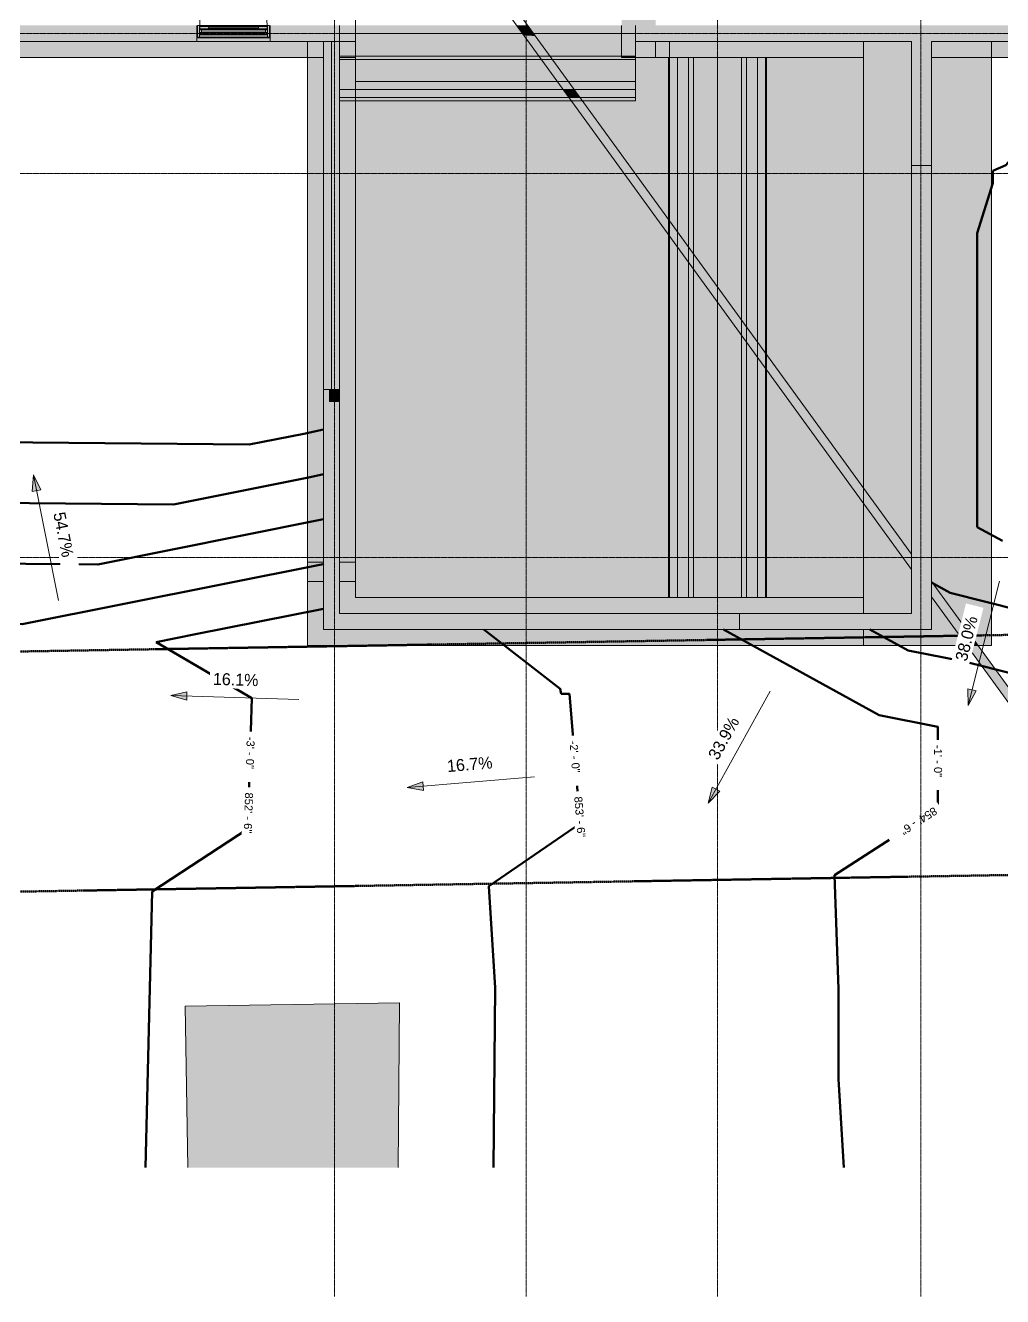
# Model space of a CAD drawing. Header units: inches. Extents: x -3305 to -1487, y 8065 to 9205.
# Drawn here: x -2779 to -2291, y 8065 to 8701 of the extents above; entities that cross this region are included whole.
import ezdxf

# ---------------------------------------------------------------- set-up
doc = ezdxf.new("R2010")
doc.units = ezdxf.units.IN
doc.header["$MEASUREMENT"] = 0
doc.linetypes.add('Double Dash 3_8_', pattern=[1, 0.375, -0.125, 0.125, -0.125, 0.125, -0.125])
doc.linetypes.add('Grid Line 1_2_', pattern=[0.875, 0.5, -0.125, 0.125, -0.125])
for name, color, linetype, lineweight in [('A-DOOR', 31, 'Continuous', 18), ('A-DOOR-3', 31, 'Continuous', 9), ('A-DOOR-FRAM', 31, 'Continuous', 9), ('A-DOOR-GLAZ', 31, 'Continuous', 9), ('A-FLOR', 192, 'Continuous', 18), ('A-FLOR-OTLN', 51, 'Continuous', 18), ('C-PROP-LINE', 91, 'Double Dash 3_8_', 158), ('C-TOPO-1', 254, 'Continuous', 9), ('C-TOPO-2', 253, 'Continuous', 9), ('C-TOPO-3', 8, 'Continuous', 9), ('C-TOPO-5', 9, 'Continuous', 9), ('C-TOPO-LABL', 7, 'Continuous', 9), ('C-TOPO-MAJR', 7, 'Continuous', 80), ('G-ANNO-DIMS', 111, 'Continuous', 9), ('L-SITE-1', 91, 'Continuous', 9), ('P-PIPE', 3, 'Continuous', 9), ('S-FNDN', 32, 'Continuous', 18), ('S-GRID-1', 1, 'Grid Line 1_2_', 9)]:
    doc.layers.add(name, color=color, linetype=linetype, lineweight=lineweight)
for name, color, linetype, lineweight, transparency in [('A-DOOR-FRAM-1', 31, 'Continuous', 18, 1), ('A-DOOR-GLAZ-1', 31, 'Continuous', 18, 1), ('A-FLOR-OTLN-1', 51, 'Continuous', 18, 0.4), ('L-SITE-2', 8, 'Continuous', 9, 0.2), ('S-FNDN-1', 32, 'Continuous', 18, 0.4)]:
    doc.layers.add(name, color=color, linetype=linetype, lineweight=lineweight, transparency=transparency)
doc.styles.add('Arial', font='arial.ttf', dxfattribs={"height": 4})
doc.styles.add('Century Gothic', font='ufonts.com_century-gothic.ttf', dxfattribs={"height": 6})

# ---------------------------------------------------------------- blocks, each defined once
blk = doc.blocks.new('Site 1 - Site 1-1396123-SITE PLAN - TOPOGRAPHY')
at = {"layer": 'L-SITE-2'}
h = blk.add_hatch(color=256, dxfattribs=at)
h.paths.add_polyline_path([(8129.53, 2681.43), (8129.53, 2593.1), (8211.94, 2592.47), (8210.24, 2699.61), (8129.53, 2698.33)], flags=0)
h.paths.add_polyline_path([(8999.84, 2604.22), (9004.33, 2419.33), (9107.5, 2423.61), (9107.5, 2606.83)], flags=0)
at = {"layer": 'L-SITE-1'}
for p, q in [((8210.24, 2699.61), (8129.53, 2698.33)), ((8129.53, 2698.33), (8210.24, 2699.61)), ((8211.94, 2592.47), (8210.24, 2699.61)), ((8210.24, 2699.61), (8211.94, 2592.47)), ((8129.53, 2593.1), (8211.94, 2592.47)), ((8211.94, 2592.47), (8129.53, 2593.1))]:
    blk.add_line(p, q, dxfattribs=at)
blk = doc.blocks.new('Door-Inswing-Andersen-400_Series-Single - 3_ 0-1_8_ x 6_ 7-1_2_-1793120-SITE PLAN - TOPOGRAPHY')
at = {"layer": 'A-DOOR-FRAM-1'}
for points in [[(18.06, 2.22), (-18.06, 2.22), (-18.06, 1.87), (-17.03, 1.87), (-17.03, 0.75), (-16.76, 0.56), (16.76, 0.56), (17.03, 0.75), (17.03, 1.87), (18.06, 1.87)], [(-18.06, 1.87), (-18.06, -4), (18.06, -4), (18.06, 1.87), (-4.08, 1.87)], [(-18.06, 1.87), (-18.06, -4), (18.06, -4), (18.06, 1.87), (-4.08, 1.87)], [(16.76, 0.56), (-16.76, 0.56), (-16.69, 0.51), (-16.69, -0.49), (-16, -0.64), (-16, -1.78), (-16.45, -1.78), (-16.45, -1.81), (16.45, -1.81), (16.45, -1.78), (16, -1.78), (16, -0.64), (16.69, -0.49), (16.69, 0.51)], [(-16.45, -2.22), (-17.03, -2.22), (-17.03, -4), (17.03, -4), (17.03, -2.22), (-12.44, -2.22)], [(-16.87, -2.25), (-16.87, -3.53), (16.87, -3.53), (16.87, -2.25), (-4.08, -2.25)], [(-16.58, -1.81), (-16.58, -2.22), (16.58, -2.22), (16.58, -1.81), (-4.08, -1.81)], [(16.58, -2.22), (-16.58, -2.22), (-16.58, -2.25), (16.58, -2.25)], [(12.44, -1.81), (-16.45, -1.81), (-16.45, -2.22), (16.45, -2.22), (16.45, -1.81)], [(-12.44, -1.81), (-12.44, -2.22), (12.44, -2.22), (12.44, -1.81), (-4.08, -1.81)], [(12.44, -2.22), (-12.44, -2.22), (-12.44, -3.53), (12.44, -3.53), (12.44, -2.25)]]:
    blk.add_hatch(color=256, dxfattribs=at).paths.add_polyline_path(points, flags=0)
at = {"layer": 'A-DOOR-GLAZ-1'}
blk.add_hatch(color=256, dxfattribs=at).paths.add_polyline_path([(12.44, -2.22), (-12.44, -2.22), (-12.44, -2.81), (12.44, -2.81), (12.44, -2.25)], flags=0)
at = {"layer": 'A-DOOR-3'}
blk.add_line((16.87, -3.53), (16.87, -37.28), dxfattribs=at)
blk.add_arc((16.87, -3.53), 33.75, 180, 270, dxfattribs=at)
at = {"layer": 'A-DOOR-FRAM'}
for p, q in [((-18.06, 2.22), (-18.06, 1.87)), ((-18.06, 1.87), (-18.06, 2.22)), ((-18.06, 2.22), (18.06, 2.22)), ((-18.06, 2.22), (18.06, 2.22)), ((-18.06, 1.87), (18.06, 1.87)), ((-18.06, 1.87), (-18.06, -4)), ((-18.06, -4), (-18.06, 1.87)), ((-17.03, 1.87), (-18.06, 1.87)), ((-18.06, -4), (-18.06, 1.87)), ((-18.06, 1.87), (-17.03, 1.87)), ((-18.06, 1.87), (18.06, 1.87)), ((-18.06, 1.87), (-18.06, -4)), ((-17.03, 1.87), (-18.06, 1.87)), ((-18.06, 1.87), (-17.03, 1.87)), ((17.03, 1.87), (-17.03, 1.87)), ((-17.03, -4), (-17.03, 1.87)), ((-17.03, 1.87), (-17.03, 0.75)), ((-17.03, 1.87), (-17.03, 0.75)), ((17.03, 1.87), (-17.03, 1.87)), ((-17.03, 0.75), (-17.03, 1.87)), ((-17.03, 0.75), (-17.03, 1.87)), ((-17.03, 1.87), (-17.03, 0.75)), ((-17.03, 0.75), (-17.03, -2.22)), ((-17.03, 0.75), (-16.69, 0.51)), ((-16.69, 0.51), (-17.03, 0.75)), ((-17.03, 0.75), (17.03, 0.75)), ((-16.69, 0.51), (-17.03, 0.75)), ((-17.03, 0.75), (-16.76, 0.56)), ((-16.76, 0.56), (16.76, 0.56)), ((-16.76, 0.56), (16.76, 0.56)), ((-16.76, 0.56), (-16.69, 0.51)), ((-16.69, 0.51), (-16.69, -0.49)), ((-16.69, -0.49), (-16.69, 0.51)), ((-16.69, 0.51), (16.69, 0.51)), ((-16.69, -0.49), (-16.69, 0.51)), ((-16.69, 0.51), (-16.69, -0.49)), ((16.69, 0.51), (17.03, 0.75)), ((16.69, 0.51), (17.03, 0.75)), ((17.03, 0.75), (16.69, 0.51)), ((16.69, 0.51), (16.76, 0.56)), ((16.69, -0.49), (16.69, 0.51)), ((16.69, -0.49), (16.69, 0.51)), ((16.69, 0.51), (16.69, -0.49)), ((16.69, -0.49), (16.69, 0.51)), ((16.76, 0.56), (17.03, 0.75)), ((17.03, 1.87), (18.06, 1.87)), ((17.03, 0.75), (17.03, 1.87)), ((17.03, -4), (17.03, 1.87)), ((17.03, 0.75), (17.03, 1.87)), ((17.03, 1.87), (18.06, 1.87)), ((17.03, 0.75), (17.03, 1.87)), ((18.06, 1.87), (17.03, 1.87)), ((17.03, 1.87), (17.03, 0.75)), ((17.03, 0.75), (17.03, 1.87)), ((17.03, 1.87), (18.06, 1.87)), ((17.03, -2.22), (17.03, 0.75)), ((18.06, 2.22), (18.06, 1.87)), ((18.06, 1.87), (18.06, 2.22)), ((18.06, 1.87), (18.06, -4)), ((18.06, 1.87), (18.06, -4)), ((18.06, 1.87), (18.06, -4)), ((18.06, 1.87), (18.06, -4)), ((18.06, -4), (-18.06, -4)), ((-18.06, -4), (-17.03, -4)), ((-17.03, -4), (-18.06, -4)), ((18.06, -4), (-18.06, -4)), ((17.03, -2.22), (-17.03, -2.22)), ((-17.03, -2.22), (-17.03, -4)), ((-16.58, -2.22), (-17.03, -2.22)), ((-17.03, -2.22), (-17.03, -4)), ((17.03, -2.22), (-17.03, -2.22)), ((-17.03, -4), (-17.03, -2.22)), ((-16.58, -2.22), (-17.03, -2.22)), ((-17.03, -2.22), (-17.03, -4)), ((-17.03, -4), (-17.03, -2.22)), ((-17.03, -2.22), (-16.58, -2.22)), ((-17.03, -4), (17.03, -4)), ((-17.03, -4), (17.03, -4)), ((-17.03, -4), (17.03, -4)), ((-17.03, -4), (17.03, -4)), ((-16.87, -3.53), (-16.87, -2.25)), ((-16.87, -2.25), (-16.58, -2.25)), ((16.87, -2.25), (-16.87, -2.25)), ((-16.87, -2.25), (-16.87, -3.53)), ((-16.87, -3.53), (-12.44, -3.53)), ((16.87, -3.53), (-16.87, -3.53)), ((-16.69, -0.49), (-16, -0.64)), ((-16, -0.64), (-16.69, -0.49)), ((-16.69, -0.49), (16.69, -0.49)), ((-16, -0.64), (-16.69, -0.49)), ((-16.69, -0.49), (-16, -0.64)), ((-12.44, -1.81), (-16.58, -1.81)), ((-16.58, -1.81), (16.58, -1.81)), ((-16.58, -1.81), (-16.58, -2.22)), ((-16.58, -1.81), (-16.58, -2.22)), ((16.58, -2.22), (-16.58, -2.22)), ((-16.58, -2.22), (-12.44, -2.22)), ((-12.44, -2.22), (-16.58, -2.22)), ((-16.58, -2.22), (16.58, -2.22)), ((-16.58, -2.22), (-16.58, -2.25)), ((-16.58, -2.22), (-16.58, -2.25)), ((-16.45, -2.22), (-16.58, -2.22)), ((-16.45, -2.22), (-16.58, -2.22)), ((-16.58, -2.22), (-16.45, -2.22)), ((-16.58, -2.25), (-12.44, -2.25)), ((-16.58, -2.25), (16.58, -2.25)), ((-12.44, -2.25), (-16.58, -2.25)), ((-16, -1.78), (-16.45, -1.78)), ((-16.45, -1.78), (-16.45, -1.81)), ((16.45, -1.78), (-16.45, -1.78)), ((-16.45, -1.81), (-16.45, -1.78)), ((-16.45, -1.81), (-16.45, -1.78)), ((-16.45, -1.78), (-16, -1.78)), ((-16, -1.78), (-16.45, -1.78)), ((-16.45, -1.78), (-16.45, -1.81)), ((-16.45, -1.81), (-16.45, -2.22)), ((-16.45, -2.22), (-16.45, -1.81)), ((-12.44, -1.81), (-16.45, -1.81)), ((-16.45, -1.81), (-12.44, -1.81)), ((-16.45, -1.81), (-16.45, -2.22)), ((-16.45, -2.22), (-16.45, -1.81)), ((-16.45, -2.22), (16.45, -2.22)), ((-16.45, -2.22), (-12.44, -2.22)), ((-16.45, -2.22), (-12.44, -2.22)), ((-16, -0.64), (-16, -1.78)), ((-16, -1.78), (-16, -0.64)), ((-16, -0.64), (16, -0.64)), ((-16, -1.78), (-16, -0.64)), ((-16, -0.64), (-16, -1.78)), ((-16, -1.78), (16, -1.78)), ((12.44, -1.81), (-12.44, -1.81)), ((12.44, -1.81), (-12.44, -1.81)), ((-12.44, -1.81), (12.44, -1.81)), ((-12.44, -1.81), (-12.44, -2.22)), ((-12.44, -2.22), (-12.44, -1.81)), ((12.44, -1.81), (-12.44, -1.81)), ((-12.44, -1.81), (12.44, -1.81)), ((-12.44, -2.22), (12.44, -2.22)), ((-12.44, -2.22), (12.44, -2.22)), ((-12.44, -2.22), (12.44, -2.22)), ((12.44, -2.22), (-12.44, -2.22)), ((12.44, -2.22), (-12.44, -2.22)), ((-12.44, -2.22), (12.44, -2.22)), ((-12.44, -2.22), (-12.44, -2.81)), ((-12.44, -3.53), (-12.44, -2.22)), ((-12.44, -2.22), (12.44, -2.22)), ((-12.44, -2.22), (12.44, -2.22)), ((-12.44, -2.25), (12.44, -2.25)), ((12.44, -2.25), (-12.44, -2.25)), ((-12.44, -2.81), (-12.44, -3.53)), ((-12.44, -3.53), (12.44, -3.53)), ((-12.44, -3.53), (12.44, -3.53)), ((-12.44, -3.53), (12.44, -3.53)), ((16.58, -1.81), (12.44, -1.81)), ((12.44, -2.22), (12.44, -1.81)), ((12.44, -1.81), (12.44, -2.22)), ((16.45, -1.81), (12.44, -1.81)), ((12.44, -1.81), (16.45, -1.81)), ((12.44, -2.22), (16.58, -2.22)), ((16.58, -2.22), (12.44, -2.22)), ((12.44, -2.81), (12.44, -2.22)), ((12.44, -2.22), (12.44, -3.53)), ((12.44, -2.22), (16.45, -2.22)), ((12.44, -2.22), (16.45, -2.22)), ((12.44, -2.25), (16.58, -2.25)), ((16.58, -2.25), (12.44, -2.25)), ((12.44, -3.53), (12.44, -2.81)), ((12.44, -3.53), (16.87, -3.53)), ((16, -0.64), (16.69, -0.49)), ((16, -0.64), (16.69, -0.49)), ((16.69, -0.49), (16, -0.64)), ((16, -0.64), (16.69, -0.49)), ((16, -1.78), (16, -0.64)), ((16, -1.78), (16, -0.64)), ((16, -0.64), (16, -1.78)), ((16, -1.78), (16, -0.64)), ((16.45, -1.78), (16, -1.78)), ((16, -1.78), (16.45, -1.78)), ((16.45, -1.78), (16, -1.78)), ((16.45, -1.81), (16.45, -1.78)), ((16.45, -1.81), (16.45, -1.78)), ((16.45, -1.78), (16.45, -1.81)), ((16.45, -1.81), (16.45, -1.78)), ((16.45, -2.22), (16.45, -1.81)), ((16.45, -2.22), (16.45, -1.81)), ((16.45, -2.22), (16.45, -1.81)), ((16.45, -1.81), (16.45, -2.22)), ((16.58, -2.22), (16.45, -2.22)), ((16.58, -2.22), (16.45, -2.22)), ((16.45, -2.22), (16.58, -2.22)), ((16.58, -1.81), (16.58, -2.22)), ((16.58, -2.22), (16.58, -1.81)), ((16.58, -2.22), (16.58, -2.25)), ((16.58, -2.25), (16.58, -2.22)), ((17.03, -2.22), (16.58, -2.22)), ((17.03, -2.22), (16.58, -2.22)), ((16.58, -2.22), (17.03, -2.22)), ((16.58, -2.25), (16.87, -2.25)), ((16.87, -2.25), (16.87, -3.53)), ((16.87, -3.53), (16.87, -2.25)), ((17.03, -4), (17.03, -2.22)), ((17.03, -4), (17.03, -2.22)), ((17.03, -4), (17.03, -2.22)), ((17.03, -4), (17.03, -2.22)), ((17.03, -2.22), (17.03, -4)), ((18.06, -4), (17.03, -4)), ((18.06, -4), (17.03, -4))]:
    blk.add_line(p, q, dxfattribs=at)
at = {"layer": 'A-DOOR-GLAZ'}
for p, q in [((-12.44, -2.22), (12.44, -2.22)), ((12.44, -2.22), (-12.44, -2.22)), ((-12.44, -2.22), (-12.44, -2.81)), ((-12.44, -2.81), (-12.44, -2.22)), ((-12.44, -2.81), (12.44, -2.81)), ((12.44, -2.81), (-12.44, -2.81)), ((12.44, -2.81), (12.44, -2.22)), ((12.44, -2.81), (12.44, -2.22))]:
    blk.add_line(p, q, dxfattribs=at)
blk = doc.blocks.new('Family - ___-1399760-SITE PLAN - TOPOGRAPHY')
at = {"layer": 'C-PROP-LINE'}
blk.add_line((8379.89, 3240.51), (8400.25, 2026.33), dxfattribs=at)
blk = doc.blocks.new('Family - ___-1426622-SITE PLAN - TOPOGRAPHY')
at = {"layer": 'C-PROP-LINE'}
blk.add_line((8284.16, 1792.1), (8265.05, 2929.42), dxfattribs=at)

msp = doc.modelspace()

# ---------------------------------------------------------------- hatches: boundary and pattern name
at = {"layer": 'A-FLOR-OTLN-1'}
for points in [[(-2622.34, 8664.57), (-2474.34, 8664.57), (-2474.34, 8700.57), (-2622.34, 8700.57), (-2622.34, 8679.64)], [(-2457.34, 8414.57), (-2433.34, 8414.57), (-2433.34, 8684.57), (-2457.34, 8684.57), (-2457.34, 8496.27)], [(-2412.6, 8414.57), (-2409.34, 8414.57), (-2409.34, 8684.57), (-2433.34, 8684.57), (-2433.34, 8414.57)]]:
    msp.add_hatch(color=256, dxfattribs=at).paths.add_polyline_path(points, flags=0)
at = {"layer": 'G-ANNO-DIMS'}
for points in [[(-2775.51, 8475.84), (-2776.04, 8467.57), (-2771.84, 8468.41)], [(-2706.77, 8365.56), (-2698.83, 8363.18), (-2698.7, 8367.46)], [(-2308.05, 8360.64), (-2304.01, 8367.87), (-2308.17, 8368.92)], [(-2588.6, 8319.56), (-2580.45, 8318.09), (-2580.81, 8322.37)], [(-2437.97, 8311.7), (-2432.23, 8317.68), (-2435.99, 8319.74)]]:
    msp.add_hatch(color=256, dxfattribs=at).paths.add_polyline_path(points, flags=0)
at = {"layer": 'P-PIPE'}
for points in [[(-2530.11, 8696.57), (-2528.15, 8696.57), (-2531.05, 8700.57), (-2533.83, 8700.57), (-2530.93, 8696.57), (-2530.21, 8696.57)], [(-2526.18, 8696.57), (-2525.37, 8696.57), (-2528.29, 8700.57), (-2531.05, 8700.57), (-2528.15, 8696.57), (-2526.31, 8696.57)], [(-2527.32, 8695.43), (-2528.15, 8696.57), (-2530.93, 8696.57), (-2530.22, 8695.59), (-2527.5, 8695.44)], [(-2524.43, 8695.28), (-2525.39, 8696.57), (-2528.15, 8696.57), (-2527.32, 8695.43), (-2524.45, 8695.28)], [(-2506.88, 8664.57), (-2504.91, 8664.57), (-2507.81, 8668.57), (-2510.59, 8668.57), (-2507.69, 8664.57), (-2507.01, 8664.57)], [(-2502.94, 8664.57), (-2502.13, 8664.57), (-2505.06, 8668.57), (-2507.81, 8668.57), (-2504.91, 8664.57), (-2503.12, 8664.57)], [(-2336.34, 8432.43), (-2336.34, 8436.26), (-2360.34, 8469.31), (-2360.34, 8465.48), (-2338.3, 8435.14)], [(-2336.34, 8428.6), (-2336.34, 8432.43), (-2360.34, 8465.48), (-2360.34, 8461.65), (-2341.09, 8435.14)], [(-2305.71, 8394.08), (-2326.34, 8422.49), (-2326.34, 8418.66), (-2309.53, 8395.52), (-2305.82, 8394.13)], [(-2309.53, 8395.52), (-2326.34, 8418.66), (-2326.34, 8414.83), (-2313.33, 8396.94), (-2310.39, 8395.84)], [(-2308.71, 8390.57), (-2305.94, 8390.57), (-2309.53, 8395.52), (-2313.35, 8396.95), (-2308.72, 8390.57)], [(-2303.24, 8390.57), (-2303.16, 8390.57), (-2305.71, 8394.08), (-2309.53, 8395.52), (-2305.94, 8390.57), (-2303.25, 8390.57)], [(-2268.08, 8334.61), (-2267.82, 8334.76), (-2266.7, 8335.55), (-2266.26, 8335.93), (-2305.94, 8390.57), (-2308.72, 8390.57), (-2268.1, 8334.64)], [(-2266.26, 8335.93), (-2265.76, 8336.23), (-2264.49, 8337.2), (-2264.44, 8337.25), (-2303.16, 8390.57), (-2305.94, 8390.57), (-2266.26, 8335.93)]]:
    msp.add_hatch(color=256, dxfattribs=at).paths.add_polyline_path(points, flags=0)
h = msp.add_hatch(color=256, dxfattribs=at)
h.paths.add_polyline_path([(-2360.34, 8461.65), (-2360.34, 8465.48), (-2404.85, 8526.78), (-2404.85, 8522.95), (-2370.38, 8475.48)], flags=0)
h.paths.add_polyline_path([(-2408.85, 8528.46), (-2408.85, 8532.29), (-2409.34, 8532.96), (-2409.34, 8529.13)], flags=0)
h.paths.add_polyline_path([(-2413.34, 8534.64), (-2413.34, 8538.47), (-2453.34, 8593.55), (-2453.34, 8589.72), (-2421.34, 8545.65)], flags=0)
h.paths.add_polyline_path([(-2457.34, 8595.23), (-2457.34, 8599.06), (-2457.82, 8599.73), (-2457.82, 8595.9)], flags=0)
h.paths.add_polyline_path([(-2461.82, 8601.41), (-2461.82, 8605.24), (-2503.71, 8662.91), (-2506.49, 8662.91), (-2470.89, 8613.89)], flags=0)
h.paths.add_polyline_path([(-2513.2, 8672.57), (-2510.72, 8672.57), (-2527.32, 8695.43), (-2530.22, 8695.59), (-2513.5, 8672.57), (-2513.4, 8672.57)], flags=0)
h = msp.add_hatch(color=256, dxfattribs=at)
h.paths.add_polyline_path([(-2360.34, 8465.48), (-2360.34, 8469.31), (-2404.85, 8530.61), (-2404.85, 8526.78), (-2371.2, 8480.44)], flags=0)
h.paths.add_polyline_path([(-2408.85, 8532.29), (-2408.85, 8536.12), (-2409.34, 8536.79), (-2409.34, 8532.96)], flags=0)
h.paths.add_polyline_path([(-2413.34, 8538.47), (-2413.34, 8542.3), (-2453.34, 8597.38), (-2453.34, 8593.55), (-2421.34, 8549.48)], flags=0)
h.paths.add_polyline_path([(-2457.34, 8599.06), (-2457.34, 8602.89), (-2457.82, 8603.56), (-2457.82, 8599.73)], flags=0)
h.paths.add_polyline_path([(-2461.82, 8605.24), (-2461.82, 8609.06), (-2500.95, 8662.91), (-2503.71, 8662.91), (-2471.18, 8618.12)], flags=0)
h.paths.add_polyline_path([(-2507.96, 8672.57), (-2507.94, 8672.57), (-2524.45, 8695.28), (-2527.32, 8695.43), (-2510.72, 8672.57), (-2508.03, 8672.57)], flags=0)
h = msp.add_hatch(color=256, dxfattribs=at)
h.paths.add_polyline_path([(-2404.85, 8522.95), (-2404.85, 8526.78), (-2408.85, 8532.29), (-2408.85, 8528.46)], flags=0)
h.paths.add_polyline_path([(-2457.82, 8595.9), (-2457.82, 8599.73), (-2461.82, 8605.24), (-2461.82, 8601.41)], flags=0)
h.paths.add_polyline_path([(-2506.11, 8662.91), (-2503.71, 8662.91), (-2504.91, 8664.57), (-2507.69, 8664.57), (-2506.49, 8662.91), (-2506.2, 8662.91)], flags=0)
h.paths.add_polyline_path([(-2509.91, 8668.57), (-2507.81, 8668.57), (-2510.72, 8672.57), (-2513.5, 8672.57), (-2510.59, 8668.57), (-2510.22, 8668.57)], flags=0)
h = msp.add_hatch(color=256, dxfattribs=at)
h.paths.add_polyline_path([(-2404.85, 8526.78), (-2404.85, 8530.61), (-2408.85, 8536.12), (-2408.85, 8532.29)], flags=0)
h.paths.add_polyline_path([(-2457.82, 8599.73), (-2457.82, 8603.56), (-2461.82, 8609.06), (-2461.82, 8605.24)], flags=0)
h.paths.add_polyline_path([(-2503.2, 8662.91), (-2500.93, 8662.91), (-2502.16, 8664.57), (-2504.91, 8664.57), (-2503.71, 8662.91)], flags=0)
h.paths.add_polyline_path([(-2507.81, 8668.57), (-2505.03, 8668.57), (-2507.96, 8672.57), (-2510.72, 8672.57)], flags=0)
h = msp.add_hatch(color=256, dxfattribs=at)
h.paths.add_polyline_path([(-2409.34, 8532.96), (-2409.34, 8536.79), (-2413.34, 8542.3), (-2413.34, 8538.47), (-2412.6, 8537.46)], flags=0)
h.paths.add_polyline_path([(-2453.34, 8593.55), (-2453.34, 8597.38), (-2457.34, 8602.89), (-2457.34, 8599.06)], flags=0)
h = msp.add_hatch(color=256, dxfattribs=at)
h.paths.add_polyline_path([(-2409.34, 8529.13), (-2409.34, 8532.96), (-2413.34, 8538.47), (-2413.34, 8534.64), (-2412.6, 8533.63)], flags=0)
h.paths.add_polyline_path([(-2453.34, 8589.72), (-2453.34, 8593.55), (-2457.34, 8599.06), (-2457.34, 8595.23)], flags=0)
at = {"layer": 'S-FNDN'}
for points in [[(-2464.34, 8692.57), (-2464.34, 8868.57), (-2469.34, 8868.57), (-2469.34, 8866.57), (-2474.34, 8866.57), (-2474.34, 8692.57), (-2464.35, 8692.57)], [(-2657.09, 8692.57), (-2657.09, 8700.57), (-2693.71, 8700.57), (-2693.71, 8692.57), (-2657.34, 8692.57)], [(-2326.34, 8692.57), (-2325.59, 8692.57), (-2325.59, 8700.57), (-2464.34, 8700.57), (-2464.34, 8692.57), (-2336.34, 8692.57)], [(-2210.34, 8692.57), (-2210.34, 8700.57), (-2325.59, 8700.57), (-2325.59, 8692.57), (-2309.12, 8692.57)], [(-2630.34, 8518.57), (-2626.34, 8518.57), (-2626.34, 8692.57), (-2630.34, 8692.57), (-2630.34, 8549.66)], [(-2622.34, 8518.57), (-2622.34, 8692.57), (-2626.34, 8692.57), (-2626.34, 8518.57)], [(-2326.34, 8630.57), (-2326.34, 8692.57), (-2336.34, 8692.57), (-2336.34, 8630.57)], [(-2336.34, 8406.57), (-2326.34, 8406.57), (-2326.34, 8630.57), (-2336.34, 8630.57), (-2336.34, 8435.14)], [(-2630.34, 8422.57), (-2622.34, 8422.57), (-2622.34, 8512.57), (-2627.34, 8512.57), (-2627.34, 8518.57), (-2630.34, 8518.57), (-2630.34, 8496.27)], [(-2622.34, 8512.57), (-2622.34, 8518.57), (-2627.34, 8518.57), (-2627.34, 8512.57)], [(-2622.34, 8406.57), (-2622.34, 8422.57), (-2630.34, 8422.57), (-2630.34, 8406.57)], [(-2619.58, 8398.57), (-2422.34, 8398.57), (-2422.34, 8406.57), (-2630.34, 8406.57), (-2630.34, 8398.57)], [(-2422.34, 8398.57), (-2326.34, 8398.57), (-2326.34, 8406.57), (-2422.34, 8406.57)]]:
    msp.add_hatch(color=256, dxfattribs=at).paths.add_polyline_path(points, flags=0)
h = msp.add_hatch(color=256, dxfattribs=at)
h.paths.add_polyline_path([(-2693.71, 8692.57), (-2693.71, 8700.57), (-3066.34, 8700.57), (-3066.34, 8696.57), (-2810.34, 8696.57), (-2810.34, 8692.57), (-2723.07, 8692.57)], flags=0)
h.paths.add_polyline_path([(-2657.09, 8692.57), (-2622.34, 8692.57), (-2622.34, 8700.57), (-2657.09, 8700.57)], flags=0)
at = {"layer": 'S-FNDN-1'}
for points in [[(-2469.34, 8684.57), (-2457.34, 8684.57), (-2457.34, 8692.57), (-2474.34, 8692.57), (-2474.34, 8854.57), (-2481.34, 8854.57), (-2481.34, 8685.19), (-2474.34, 8685.19), (-2474.34, 8684.57)], [(-2940.34, 8684.57), (-2638.34, 8684.57), (-2638.34, 8692.57), (-2940.34, 8692.57)], [(-2638.34, 8684.57), (-2630.34, 8684.57), (-2630.34, 8692.57), (-2638.34, 8692.57)], [(-2630.34, 8518.57), (-2630.34, 8692.57), (-2638.34, 8692.57), (-2638.34, 8518.57)], [(-2622.34, 8406.57), (-2433.34, 8406.57), (-2433.34, 8414.57), (-2457.34, 8414.57), (-2457.34, 8684.57), (-2433.34, 8684.57), (-2433.34, 8692.57), (-2474.34, 8692.57), (-2474.34, 8664.57), (-2622.34, 8664.57), (-2622.34, 8422.57)], [(-2360.34, 8684.57), (-2360.34, 8692.57), (-2464.34, 8692.57), (-2464.34, 8684.57), (-2409.34, 8684.57)], [(-2336.34, 8406.57), (-2336.34, 8692.57), (-2433.34, 8692.57), (-2433.34, 8684.57), (-2409.34, 8684.57), (-2409.34, 8414.57), (-2433.34, 8414.57), (-2433.34, 8406.57), (-2412.6, 8406.57)], [(-2309.12, 8390.57), (-2296.34, 8390.57), (-2296.34, 8684.57), (-2325.01, 8684.57), (-2323.98, 8692.57), (-2326.34, 8692.57), (-2326.34, 8398.57), (-2360.34, 8398.57), (-2360.34, 8390.57), (-2318.58, 8390.57)], [(-2326.34, 8684.57), (-2210.34, 8684.57), (-2210.34, 8692.57), (-2326.34, 8692.57)], [(-2474.34, 8684.57), (-2474.34, 8685.19), (-2481.34, 8685.19), (-2481.34, 8684.57), (-2475.13, 8684.57)], [(-2457.34, 8414.57), (-2453.34, 8414.57), (-2453.34, 8684.57), (-2457.34, 8684.57), (-2457.34, 8496.27)], [(-2413.34, 8414.57), (-2409.34, 8414.57), (-2409.34, 8684.57), (-2413.34, 8684.57), (-2413.34, 8415.01)], [(-2614.34, 8664.57), (-2614.34, 8668.57), (-2622.34, 8668.57), (-2622.34, 8664.57), (-2619.58, 8664.57)], [(-2622.34, 8664.57), (-2474.34, 8664.57), (-2474.34, 8668.57), (-2622.34, 8668.57)], [(-2614.34, 8518.57), (-2614.34, 8662.91), (-2622.34, 8662.91), (-2622.34, 8518.57), (-2619.58, 8518.57)], [(-2630.34, 8432.16), (-2630.34, 8518.57), (-2638.34, 8518.57), (-2638.34, 8432.16), (-2630.71, 8432.16)], [(-2638.34, 8414.57), (-2630.34, 8414.57), (-2630.34, 8432.16), (-2638.34, 8432.16), (-2638.34, 8422.57)], [(-2617.75, 8414.57), (-2614.34, 8414.57), (-2614.34, 8432.16), (-2622.34, 8432.16), (-2622.34, 8414.57), (-2619.58, 8414.57)], [(-2638.34, 8390.57), (-2422.34, 8390.57), (-2422.34, 8398.57), (-2630.34, 8398.57), (-2630.34, 8414.57), (-2638.34, 8414.57), (-2638.34, 8397.5)], [(-2429.67, 8406.57), (-2422.34, 8406.57), (-2422.34, 8414.57), (-2622.34, 8414.57), (-2622.34, 8406.57), (-2433.34, 8406.57)], [(-2422.34, 8406.57), (-2360.34, 8406.57), (-2360.34, 8414.57), (-2422.34, 8414.57), (-2422.34, 8410.24)], [(-2360.34, 8390.57), (-2360.34, 8398.57), (-2422.34, 8398.57), (-2422.34, 8390.57), (-2412.6, 8390.57)]]:
    msp.add_hatch(color=256, dxfattribs=at).paths.add_polyline_path(points, flags=0)
h = msp.add_hatch(color=256, dxfattribs=at)
h.paths.add_polyline_path([(-3058.34, 8684.57), (-2983.72, 8684.57), (-2954.8, 8692.57), (-3058.34, 8692.57), (-3058.34, 8686.84)], flags=0)
h.paths.add_polyline_path([(-2614.34, 8685.19), (-2614.34, 8700.14), (-2622.34, 8700.57), (-2622.34, 8685.19), (-2619.58, 8685.19)], flags=0)
h = msp.add_hatch(color=256, dxfattribs=at)
h.paths.add_polyline_path([(-2614.34, 8684.57), (-2614.34, 8685.19), (-2622.34, 8685.19), (-2622.34, 8684.57), (-2619.58, 8684.57)], flags=0)
h.paths.add_polyline_path([(-2614.34, 8700.14), (-2614.34, 8700.57), (-2622.34, 8700.57), (-2619.58, 8700.42)], flags=0)
h = msp.add_hatch(color=256, dxfattribs=at)
h.paths.add_polyline_path([(-2619.58, 8662.91), (-2614.34, 8662.91), (-2614.34, 8664.57), (-2622.34, 8664.57), (-2622.34, 8662.91)], flags=0)
h.paths.add_polyline_path([(-2622.34, 8668.57), (-2614.34, 8668.57), (-2614.34, 8692.57), (-2622.34, 8692.57), (-2622.34, 8679.64)], flags=0)
h = msp.add_hatch(color=256, dxfattribs=at)
h.paths.add_polyline_path([(-2339, 8406.57), (-2336.34, 8406.57), (-2336.34, 8692.57), (-2360.34, 8692.57), (-2360.34, 8406.57)], flags=0)
h.paths.add_polyline_path([(-2309.12, 8684.57), (-2296.34, 8684.57), (-2296.34, 8692.57), (-2323.98, 8692.57), (-2325.01, 8684.57), (-2323.46, 8684.57)], flags=0)
h = msp.add_hatch(color=256, dxfattribs=at)
h.paths.add_polyline_path([(-2638.34, 8422.57), (-2630.34, 8422.57), (-2630.34, 8432.16), (-2638.34, 8432.16)], flags=0)
h.paths.add_polyline_path([(-2619.58, 8422.57), (-2614.34, 8422.57), (-2614.34, 8518.57), (-2622.34, 8518.57), (-2622.34, 8422.57)], flags=0)

# ---------------------------------------------------------------- linework, layer by layer
at = {"layer": 'A-FLOR'}
for p, q in [((-2457.82, 8684.57), (-2474.34, 8684.57)), ((-2457.82, 8684.57), (-2457.82, 8414.57)), ((-2408.85, 8414.57), (-2408.85, 8684.57)), ((-2360.34, 8684.57), (-2408.85, 8684.57)), ((-2614.34, 8414.57), (-2614.34, 8672.57)), ((-2614.34, 8672.57), (-2474.34, 8672.57)), ((-2474.34, 8668.57), (-2614.34, 8668.57)), ((-2614.34, 8414.57), (-2457.82, 8414.57))]:
    msp.add_line(p, q, dxfattribs=at)
at = {"layer": 'A-FLOR-OTLN'}
for p, q in [((-2622.34, 8662.91), (-2622.34, 8700.57)), ((-2474.34, 8696.57), (-2474.34, 8700.57)), ((-2474.34, 8692.57), (-2474.34, 8662.91)), ((-2622.34, 8685.19), (-2474.34, 8685.19)), ((-2622.34, 8683.54), (-2474.34, 8683.54)), ((-2457.82, 8684.57), (-2408.85, 8684.57)), ((-2457.34, 8684.57), (-2457.34, 8414.57)), ((-2447.82, 8684.57), (-2447.82, 8414.57)), ((-2445.34, 8684.57), (-2445.34, 8414.57)), ((-2433.34, 8684.57), (-2433.34, 8414.57)), ((-2421.34, 8414.57), (-2421.34, 8684.57)), ((-2418.85, 8414.57), (-2418.85, 8684.57)), ((-2622.34, 8662.91), (-2474.34, 8662.91)), ((-2461.82, 8414.57), (-2413.34, 8414.57))]:
    msp.add_line(p, q, dxfattribs=at)
at = {"layer": 'C-TOPO-1'}
for p, q in [((-2622.34, 8696.57), (-2602.99, 8696.57)), ((-2622.34, 8696.57), (-2548.34, 8696.57)), ((-2622.34, 8696.57), (-2548.34, 8696.57)), ((-2622.34, 8696.57), (-2548.34, 8696.57)), ((-2622.34, 8696.57), (-2548.34, 8696.57)), ((-2602.99, 8696.57), (-2548.34, 8696.57)), ((-2481.34, 8696.57), (-2474.34, 8696.57)), ((-2481.34, 8696.57), (-2474.34, 8696.57)), ((-2481.34, 8696.57), (-2474.34, 8696.57)), ((-2481.34, 8696.57), (-2474.34, 8696.57)), ((-2481.34, 8696.57), (-2474.34, 8696.57))]:
    msp.add_line(p, q, dxfattribs=at)
at = {"layer": 'C-TOPO-2'}
for p, q in [((-2622.34, 8696.57), (-2602.99, 8696.57)), ((-2622.34, 8696.57), (-2474.34, 8696.57)), ((-2622.34, 8696.57), (-2474.34, 8696.57)), ((-2622.34, 8696.57), (-2474.34, 8696.57)), ((-2474.34, 8696.57), (-2622.34, 8696.57)), ((-2602.99, 8696.57), (-2474.34, 8696.57))]:
    msp.add_line(p, q, dxfattribs=at)
at = {"layer": 'C-TOPO-3'}
for p, q in [((-2626.34, 8581.86), (-2626.34, 8692.57)), ((-2626.34, 8581.86), (-2626.34, 8692.57)), ((-2626.34, 8692.57), (-2626.34, 8581.86)), ((-2626.34, 8562.57), (-2626.34, 8581.86)), ((-2626.34, 8562.57), (-2626.34, 8581.86)), ((-2626.34, 8581.86), (-2626.34, 8562.57)), ((-2626.34, 8518.57), (-2626.34, 8562.57)), ((-2626.34, 8518.57), (-2626.34, 8562.57)), ((-2626.34, 8562.57), (-2626.34, 8518.57))]:
    msp.add_line(p, q, dxfattribs=at)
at = {"layer": 'C-TOPO-5'}
for p, q in [((-2548.34, 8696.57), (-2530.93, 8696.57)), ((-2548.34, 8696.57), (-2530.93, 8696.57)), ((-2548.34, 8696.57), (-2530.93, 8696.57)), ((-2548.34, 8696.57), (-2530.93, 8696.57)), ((-2548.34, 8696.57), (-2530.93, 8696.57)), ((-2525.37, 8696.57), (-2481.34, 8696.57)), ((-2525.37, 8696.57), (-2481.34, 8696.57)), ((-2525.37, 8696.57), (-2481.34, 8696.57)), ((-2525.37, 8696.57), (-2481.34, 8696.57)), ((-2525.37, 8696.57), (-2481.34, 8696.57))]:
    msp.add_line(p, q, dxfattribs=at)
at = {"layer": 'C-TOPO-MAJR'}
for p, q in [((-2290.81, 8442.83), (-2303.44, 8449.79)), ((-2316.96, 8416.85), (-2326.34, 8422.01)), ((-2282.03, 8408.03), (-2316.96, 8416.85)), ((-2694.46, 8396.16), (-2630.34, 8408.98)), ((-2714.03, 8392.22), (-2694.46, 8396.16)), ((-2352.58, 8355.69), (-2430.45, 8398.57)), ((-2337.94, 8388.01), (-2357.11, 8398.57)), ((-2719.38, 8129.53), (-2716.03, 8267.6)), ((-2370.18, 8129.53), (-2372.91, 8173.81))]:
    msp.add_line(p, q, dxfattribs=at)
at = {"layer": 'C-TOPO-MAJR', "flags": 128}
for points in [[(-2295.66, 8627.83), (-2289.18, 8630.64), (-2272.34, 8650.84)], [(-2303.44, 8596.79), (-2295.66, 8621.66), (-2295.66, 8627.83)], [(-2303.44, 8449.79), (-2303.44, 8479.58), (-2303.44, 8523.29), (-2303.44, 8553.08), (-2303.44, 8596.79)], [(-2793.93, 8492.18), (-2667.57, 8490.98), (-2640.2, 8496.45), (-2630.34, 8498.62)], [(-2795.67, 8461.91), (-2705.41, 8461.05), (-2636.99, 8474.73), (-2630.34, 8476.2)], [(-2797.42, 8431.63), (-2743.26, 8431.12), (-2633.79, 8453.01), (-2630.34, 8453.77)], [(-2814.63, 8400.23), (-2799.16, 8401.36), (-2781.11, 8401.19), (-2630.58, 8431.3), (-2630.34, 8431.35)], [(-2511.6, 8366.37), (-2511.97, 8368.87), (-2550.18, 8398.57)], [(-2716.03, 8267.6), (-2668.25, 8298.89), (-2666.25, 8364.2), (-2714.03, 8392.22)], [(-2284.9, 8376.16), (-2310.01, 8382.5), (-2337.94, 8388.01)], [(-2547.74, 8270.27), (-2501.97, 8301.56), (-2507.43, 8366.37), (-2511.6, 8366.37)], [(-2374.9, 8275.78), (-2323.12, 8309.07), (-2323.12, 8349.88), (-2352.58, 8355.69)], [(-2372.91, 8173.81), (-2372.91, 8218.81), (-2374.9, 8275.78)], [(-2545.42, 8129.53), (-2544.61, 8219.37), (-2547.74, 8270.27)]]:
    msp.add_lwpolyline(points, dxfattribs=at)
at = {"layer": 'G-ANNO-DIMS'}
for p, q in [((-2775.51, 8475.84), (-2776.04, 8467.57)), ((-2771.84, 8468.41), (-2775.51, 8475.84)), ((-2776.04, 8467.57), (-2771.84, 8468.41)), ((-2698.7, 8367.46), (-2706.77, 8365.56)), ((-2706.77, 8365.56), (-2698.83, 8363.18)), ((-2698.83, 8363.18), (-2698.7, 8367.46)), ((-2304.01, 8367.87), (-2308.17, 8368.92)), ((-2308.17, 8368.92), (-2308.05, 8360.64)), ((-2308.05, 8360.64), (-2304.01, 8367.87)), ((-2580.81, 8322.37), (-2588.6, 8319.56)), ((-2588.6, 8319.56), (-2580.45, 8318.09)), ((-2580.45, 8318.09), (-2580.81, 8322.37)), ((-2435.99, 8319.74), (-2437.97, 8311.7)), ((-2432.23, 8317.68), (-2435.99, 8319.74)), ((-2437.97, 8311.7), (-2432.23, 8317.68))]:
    msp.add_line(p, q, dxfattribs=at)
at = {"layer": 'P-PIPE'}
for p, q in [((-2608.44, 8803.31), (-2336.34, 8428.6)), ((-2336.34, 8436.26), (-2604.8, 8805.96)), ((-2264.44, 8337.25), (-2326.34, 8422.49)), ((-2326.34, 8414.83), (-2268.08, 8334.61))]:
    msp.add_line(p, q, dxfattribs=at)
at = {"layer": 'S-FNDN'}
for p, q in [((-2614.34, 8672.57), (-2614.34, 8708.57)), ((-2693.71, 8692.57), (-2693.71, 8700.57)), ((-2657.09, 8700.57), (-2657.09, 8692.57)), ((-2481.34, 8700.57), (-2481.34, 8684.57)), ((-2474.34, 8692.57), (-2474.34, 8696.57)), ((-2614.34, 8692.57), (-3074.34, 8692.57)), ((-2638.34, 8692.57), (-2638.34, 8390.57)), ((-2630.34, 8398.57), (-2630.34, 8692.57)), ((-2474.34, 8692.57), (-2336.34, 8692.57)), ((-2464.34, 8684.57), (-2464.34, 8692.57)), ((-2457.34, 8684.57), (-2457.34, 8692.57)), ((-2360.34, 8692.57), (-2360.34, 8406.57)), ((-2336.34, 8406.57), (-2336.34, 8692.57)), ((-2210.34, 8692.57), (-2326.34, 8692.57)), ((-2326.34, 8692.57), (-2326.34, 8398.57)), ((-2296.34, 8390.57), (-2296.34, 8692.57)), ((-2940.34, 8684.57), (-2630.34, 8684.57)), ((-2622.34, 8684.57), (-2614.34, 8684.57)), ((-2474.34, 8684.57), (-2481.34, 8684.57)), ((-2453.34, 8684.57), (-2453.34, 8414.57)), ((-2413.34, 8414.57), (-2413.34, 8684.57)), ((-2409.34, 8684.57), (-2409.34, 8414.57)), ((-2326.34, 8684.57), (-2034.34, 8684.57)), ((-2622.34, 8668.57), (-2614.34, 8668.57)), ((-2474.34, 8664.57), (-2622.34, 8664.57)), ((-2622.34, 8406.57), (-2622.34, 8662.91)), ((-2326.34, 8630.57), (-2336.34, 8630.57)), ((-2630.34, 8518.57), (-2622.34, 8518.57)), ((-2627.34, 8512.57), (-2627.34, 8518.57)), ((-2622.34, 8512.57), (-2627.34, 8512.57)), ((-2638.34, 8432.16), (-2630.34, 8432.16)), ((-2614.34, 8432.16), (-2622.34, 8432.16)), ((-2630.34, 8422.57), (-2638.34, 8422.57)), ((-2614.34, 8422.57), (-2622.34, 8422.57)), ((-2457.34, 8414.57), (-2360.34, 8414.57)), ((-2622.34, 8406.57), (-2336.34, 8406.57)), ((-2422.34, 8398.57), (-2422.34, 8406.57)), ((-2326.34, 8398.57), (-2630.34, 8398.57)), ((-2360.34, 8390.57), (-2360.34, 8398.57)), ((-2638.34, 8390.57), (-2296.34, 8390.57))]:
    msp.add_line(p, q, dxfattribs=at)
at = {"layer": 'S-GRID-1'}
for p, q in [((-2624.84, 8065.07), (-2624.84, 9171.96)), ((-2529.09, 8065.07), (-2529.09, 9171.96)), ((-2433.34, 8065.07), (-2433.34, 9171.96)), ((-3304.96, 8696.57), (-1520.2, 8696.57)), ((-3304.96, 8626.57), (-1520.2, 8626.57)), ((-3304.96, 8434.57), (-1520.2, 8434.57))]:
    msp.add_line(p, q, dxfattribs=at)

# ---------------------------------------------------------------- block references
at = {"layer": 'A-DOOR', "rotation": 180}
msp.add_blockref('Door-Inswing-Andersen-400_Series-Single - 3_ 0-1_8_ x 6_ 7-1_2_-1793120-SITE PLAN - TOPOGRAPHY', (-2675.4, 8696.57), dxfattribs=at)
at = {"layer": 'C-PROP-LINE', "rotation": 90.00000000000031}
for name in ['Family - ___-1399760-SITE PLAN - TOPOGRAPHY', 'Family - ___-1426622-SITE PLAN - TOPOGRAPHY']:
    msp.add_blockref(name, (0, 0), dxfattribs=at)
at = {"layer": 'L-SITE-1', "rotation": 90.00000000000031}
msp.add_blockref('Site 1 - Site 1-1396123-SITE PLAN - TOPOGRAPHY', (0, 0), dxfattribs=at)

# ---------------------------------------------------------------- next in the draw order: texts
at = {"layer": 'C-TOPO-LABL', "char_height": 4, "attachment_point": 1, "line_spacing_factor": 0.941778, "style": 'Arial', "bg_fill": 3, "box_fill_scale": 1.25, "bg_fill_color": 256, "bg_fill_true_color": 13158600, "bg_fill_transparency": 0}
for s, insert, width, rotation in [(' -1\' - 0" ', (-2321.07, 8342.4), 23.1301, 270), (' 852\' - 6" ', (-2665.59, 8318.58), 28.2533, 268.24599), (' 853\' - 6" ', (-2501.19, 8316.8), 28.2533, 274.81595), (' 854\' - 6" ', (-2321.73, 8307.52), 28.2533, 212.73869)]:
    msp.add_mtext(s, dxfattribs=dict(at, insert=insert, width=width, rotation=rotation))
at = {"layer": 'G-ANNO-DIMS', "char_height": 6, "width": 26.8383, "attachment_point": 1, "line_spacing_factor": 0.984502, "style": 'Century Gothic', "bg_fill": 3, "box_fill_scale": 1.25, "bg_fill_color": 256, "bg_fill_true_color": 13158600, "bg_fill_transparency": 0}
for s, insert, rotation in [('54.7%', (-2759.67, 8457.77), 281.31163), ('38.0%', (-2314.58, 8383.76), 75.82784), ('16.1%', (-2685.59, 8376.91), 358.24599), ('33.9%', (-2438.43, 8335.72), 61.15758), ('16.7%', (-2568.87, 8333.25), 4.81595)]:
    msp.add_mtext(s, dxfattribs=dict(at, insert=insert, rotation=rotation))

# ---------------------------------------------------------------- next in the draw order: linework, layer by layer
at = {"layer": 'G-ANNO-DIMS'}
for p, q in [((-2762.96, 8413.08), (-2775.51, 8475.84)), ((-2292.38, 8422.7), (-2308.05, 8360.64)), ((-2642.8, 8363.61), (-2706.77, 8365.56)), ((-2407.1, 8367.76), (-2437.97, 8311.7)), ((-2524.83, 8324.93), (-2588.6, 8319.56))]:
    msp.add_line(p, q, dxfattribs=at)
at = {"layer": 'S-GRID-1'}
msp.add_line((-2331.77, 8065.07), (-2331.77, 9171.96), dxfattribs=at)

# ---------------------------------------------------------------- next in the draw order: texts
at = {"layer": 'C-TOPO-LABL', "char_height": 4, "width": 23.1301, "attachment_point": 1, "line_spacing_factor": 0.941778, "style": 'Arial', "bg_fill": 3, "box_fill_scale": 1.25, "bg_fill_color": 256, "bg_fill_true_color": 13158600, "bg_fill_transparency": 0}
for s, insert, rotation in [(' -3\' - 0" ', (-2664.74, 8346.43), 268.24599), (' -2\' - 0" ', (-2503.54, 8344.7), 274.81595)]:
    msp.add_mtext(s, dxfattribs=dict(at, insert=insert, rotation=rotation))

doc.saveas('drawing.dxf')
